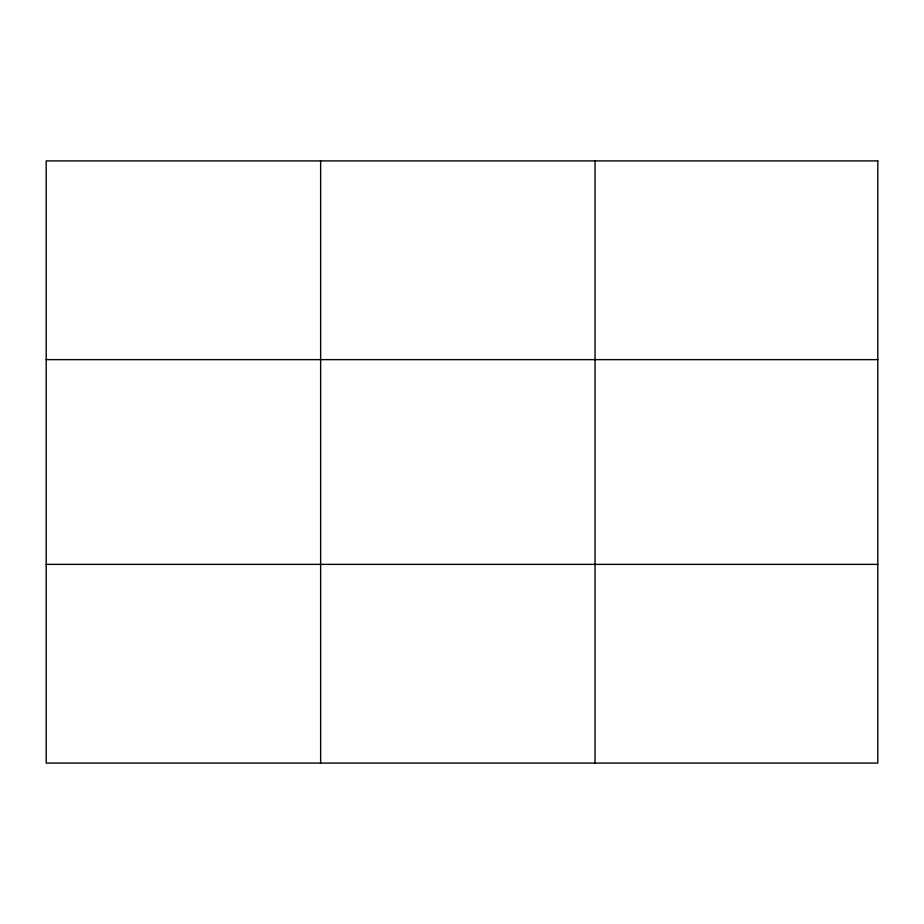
<?xml version="1.0" encoding="UTF-8"?>
<svg xmlns="http://www.w3.org/2000/svg" width="924" height="924" viewBox="0 0 924 924"><rect width="100%" height="100%" fill="white"/><g stroke="black" fill="none" stroke-linecap="round" stroke-linejoin="round"><path stroke-width="1.39" d="M320.628 763.085L320.628 160.915M595.056 763.085L595.056 160.915M46.2 359.632L877.8 359.632M46.2 564.368L877.8 564.368M877.8 160.915L877.8 763.085L46.2 763.085L46.2 160.915L877.8 160.915"/></g></svg>
